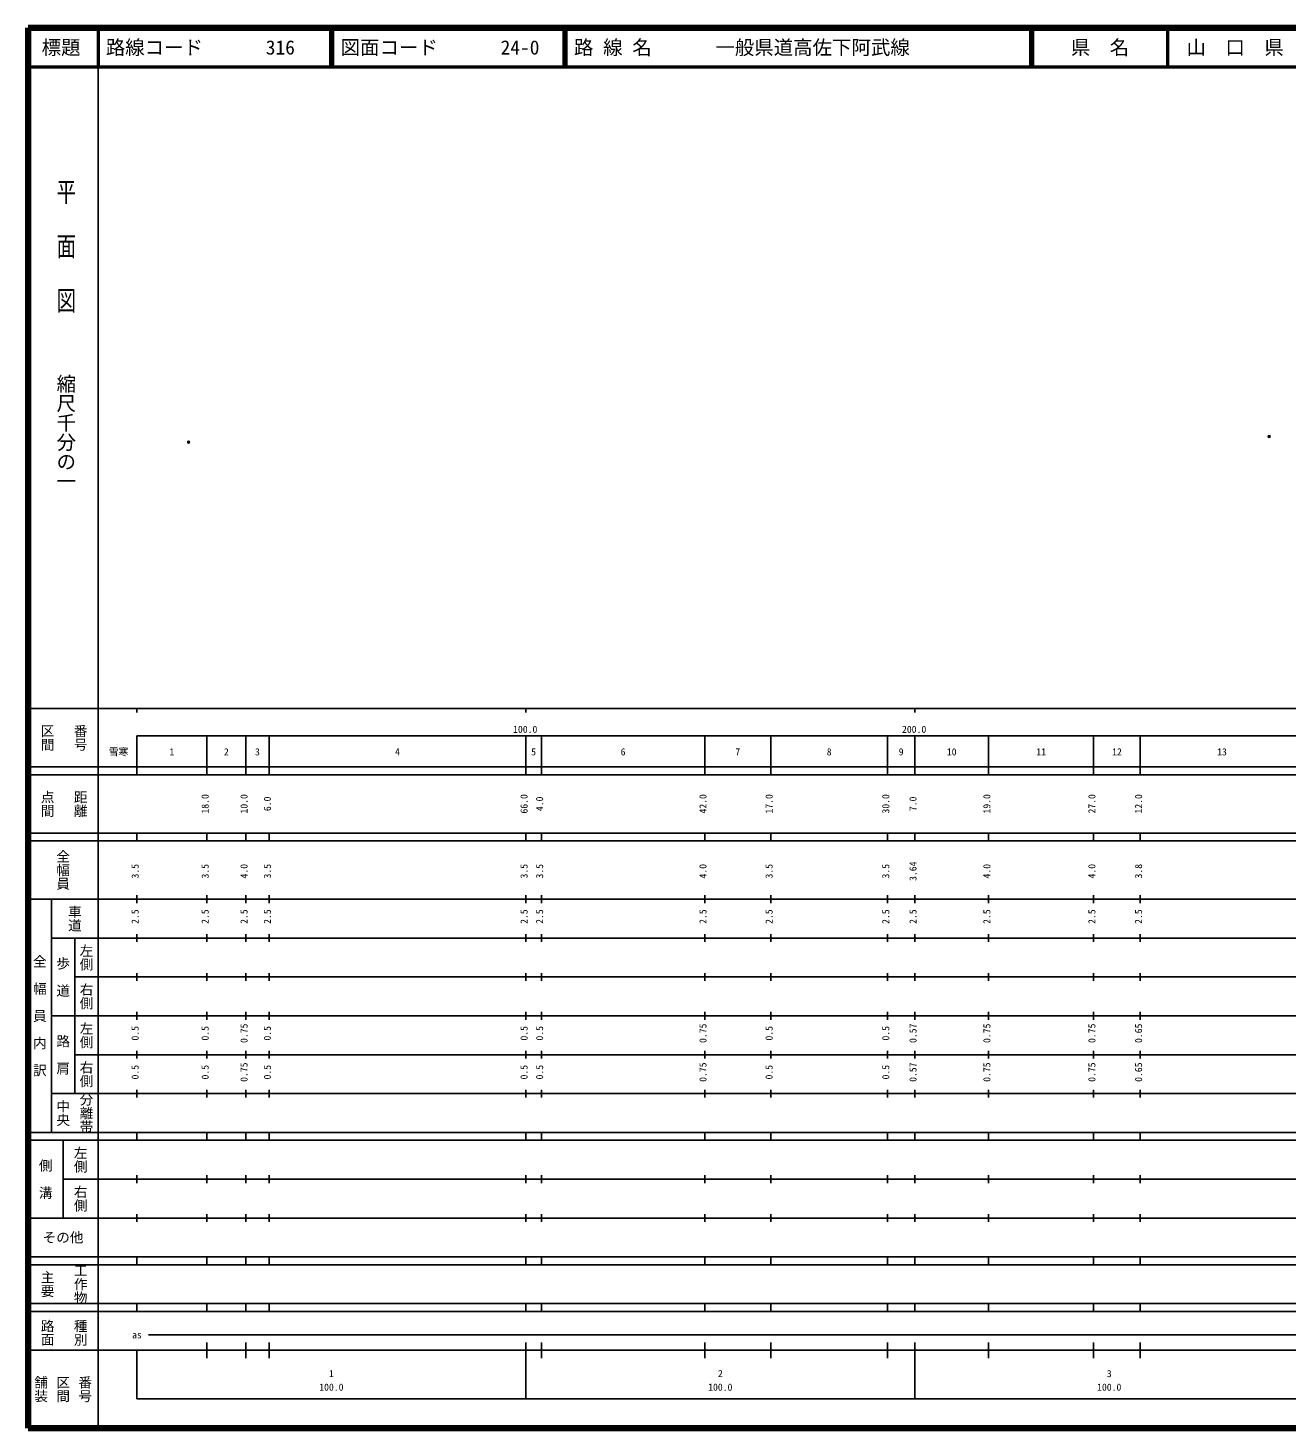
# Model space of a CAD drawing. Units: millimetres on the paper. Extents: x 40 to 680, y 20 to 380.
# Drawn here: x 40 to 363.7, y 20 to 380 of the extents above; entities that cross this region are included whole.
import ezdxf
from ezdxf.enums import TextEntityAlignment as Align

# ---------------------------------------------------------------- set-up
doc = ezdxf.new("R2010")
doc.units = ezdxf.units.MM
doc.header["$PDMODE"] = 32
doc.header["$PDSIZE"] = 0.5
doc.layers.add('M-OTRS', color=6, linetype='Continuous')
doc.layers.add('M-TTL-TXT', color=7, linetype='Continuous')
for name, color, linetype, lineweight in [('M-TTL', 2, 'Continuous', 140), ('M-TTL-BAND', 7, 'Continuous', 25), ('M-TTL-LINE', 7, 'Continuous', 50)]:
    doc.layers.add(name, color=color, linetype=linetype, lineweight=lineweight)
doc.styles.add('@ＭＳ ゴシック', font='')
doc.styles.add('ＭＳ ゴシック', font='')
doc.styles.get('@ＭＳ ゴシック').set_extended_font_data('@MS Gothic')
doc.styles.get('ＭＳ ゴシック').set_extended_font_data('MS Gothic')

msp = doc.modelspace()

# ---------------------------------------------------------------- linework, layer by layer
at = {"layer": 'M-OTRS'}
for p in [(81.303, 273.5), (359.157, 274.955)]:
    msp.add_point(p, dxfattribs=at)
at = {"layer": 'M-TTL'}
for p, q in [((40, 380), (40, 20)), ((680, 380), (40, 380)), ((40, 20), (680, 20))]:
    msp.add_line(p, q, dxfattribs=at)
at = {"layer": 'M-TTL-BAND'}
for p, q in [((58, 370), (58, 20)), ((40, 205), (579, 205)), ((68, 205), (68, 204)), ((168, 205), (168, 204)), ((268, 205), (268, 204)), ((68, 198), (579, 198)), ((68, 198), (68, 188)), ((86, 188), (86, 198)), ((96, 188), (96, 198)), ((102, 188), (102, 198)), ((168, 188), (168, 198)), ((172, 188), (172, 198)), ((214, 188), (214, 198)), ((231, 188), (231, 198)), ((261, 188), (261, 198)), ((268, 188), (268, 198)), ((287, 188), (287, 198)), ((314, 188), (314, 198)), ((326, 188), (326, 198)), ((40, 190), (579, 190)), ((40, 188), (579, 188)), ((40, 173), (579, 173)), ((68, 171), (68, 173)), ((86, 171), (86, 173)), ((96, 171), (96, 173)), ((102, 171), (102, 173)), ((168, 171), (168, 173)), ((172, 171), (172, 173)), ((214, 171), (214, 173)), ((231, 171), (231, 173)), ((261, 171), (261, 173)), ((268, 171), (268, 173)), ((287, 171), (287, 173)), ((314, 171), (314, 173)), ((326, 171), (326, 173)), ((40, 171), (579, 171)), ((40, 156), (579, 156)), ((46, 96), (46, 156)), ((68, 155), (68, 157)), ((86, 155), (86, 157)), ((96, 155), (96, 157)), ((102, 155), (102, 157)), ((168, 155), (168, 157)), ((172, 155), (172, 157)), ((214, 155), (214, 157)), ((231, 155), (231, 157)), ((261, 155), (261, 157)), ((268, 155), (268, 157)), ((287, 155), (287, 157)), ((314, 155), (314, 157)), ((326, 155), (326, 157)), ((46, 146), (579, 146)), ((52, 146), (52, 106)), ((68, 145), (68, 147)), ((86, 145), (86, 147)), ((96, 145), (96, 147)), ((102, 145), (102, 147)), ((168, 145), (168, 147)), ((172, 145), (172, 147)), ((214, 145), (214, 147)), ((231, 145), (231, 147)), ((261, 145), (261, 147)), ((268, 145), (268, 147)), ((287, 145), (287, 147)), ((314, 145), (314, 147)), ((326, 145), (326, 147)), ((68, 135), (68, 137)), ((86, 135), (86, 137)), ((96, 135), (96, 137)), ((102, 135), (102, 137)), ((168, 135), (168, 137)), ((172, 135), (172, 137)), ((214, 135), (214, 137)), ((231, 135), (231, 137)), ((261, 135), (261, 137)), ((268, 135), (268, 137)), ((287, 135), (287, 137)), ((314, 135), (314, 137)), ((326, 135), (326, 137)), ((52, 136), (579, 136)), ((46, 126), (579, 126)), ((68, 125), (68, 127)), ((86, 125), (86, 127)), ((96, 125), (96, 127)), ((102, 125), (102, 127)), ((168, 125), (168, 127)), ((172, 125), (172, 127)), ((214, 125), (214, 127)), ((231, 125), (231, 127)), ((261, 125), (261, 127)), ((268, 125), (268, 127)), ((287, 125), (287, 127)), ((314, 125), (314, 127)), ((326, 125), (326, 127)), ((52, 116), (579, 116)), ((68, 115), (68, 117)), ((86, 115), (86, 117)), ((96, 115), (96, 117)), ((102, 115), (102, 117)), ((168, 115), (168, 117)), ((172, 115), (172, 117)), ((214, 115), (214, 117)), ((231, 115), (231, 117)), ((261, 115), (261, 117)), ((268, 115), (268, 117)), ((287, 115), (287, 117)), ((314, 115), (314, 117)), ((326, 115), (326, 117)), ((46, 106), (579, 106)), ((68, 105), (68, 107)), ((86, 105), (86, 107)), ((96, 105), (96, 107)), ((102, 105), (102, 107)), ((168, 105), (168, 107)), ((172, 105), (172, 107)), ((214, 105), (214, 107)), ((231, 105), (231, 107)), ((261, 105), (261, 107)), ((268, 105), (268, 107)), ((287, 105), (287, 107)), ((314, 105), (314, 107)), ((326, 105), (326, 107)), ((40, 96), (579, 96)), ((40, 94), (579, 94)), ((49, 94), (49, 74)), ((68, 94), (68, 96)), ((86, 94), (86, 96)), ((96, 94), (96, 96)), ((102, 94), (102, 96)), ((168, 94), (168, 96)), ((172, 94), (172, 96)), ((214, 94), (214, 96)), ((231, 94), (231, 96)), ((261, 94), (261, 96)), ((268, 94), (268, 96)), ((287, 94), (287, 96)), ((314, 94), (314, 96)), ((326, 94), (326, 96)), ((49, 84), (579, 84)), ((68, 83), (68, 85)), ((86, 83), (86, 85)), ((96, 83), (96, 85)), ((102, 83), (102, 85)), ((168, 83), (168, 85)), ((172, 83), (172, 85)), ((214, 83), (214, 85)), ((231, 83), (231, 85)), ((261, 83), (261, 85)), ((268, 83), (268, 85)), ((287, 83), (287, 85)), ((314, 83), (314, 85)), ((326, 83), (326, 85)), ((40, 74), (579, 74)), ((68, 73), (68, 75)), ((86, 73), (86, 75)), ((96, 73), (96, 75)), ((102, 73), (102, 75)), ((168, 73), (168, 75)), ((172, 73), (172, 75)), ((214, 73), (214, 75)), ((231, 73), (231, 75)), ((261, 73), (261, 75)), ((268, 73), (268, 75)), ((287, 73), (287, 75)), ((314, 73), (314, 75)), ((326, 73), (326, 75)), ((40, 64), (579, 64)), ((40, 62), (579, 62)), ((68, 62), (68, 64)), ((86, 62), (86, 64)), ((96, 62), (96, 64)), ((102, 62), (102, 64)), ((168, 62), (168, 64)), ((172, 62), (172, 64)), ((214, 62), (214, 64)), ((231, 62), (231, 64)), ((261, 62), (261, 64)), ((268, 62), (268, 64)), ((287, 62), (287, 64)), ((314, 62), (314, 64)), ((326, 62), (326, 64)), ((40, 52), (579, 52)), ((68, 50), (68, 52)), ((86, 50), (86, 52)), ((96, 50), (96, 52)), ((102, 50), (102, 52)), ((168, 50), (168, 52)), ((172, 50), (172, 52)), ((214, 50), (214, 52)), ((231, 50), (231, 52)), ((261, 50), (261, 52)), ((268, 50), (268, 52)), ((287, 50), (287, 52)), ((314, 50), (314, 52)), ((326, 50), (326, 52)), ((40, 50), (579, 50)), ((71, 44), (565, 44)), ((40, 40), (579, 40)), ((68, 40), (68, 27.5)), ((86, 38), (86, 42)), ((96, 38), (96, 42)), ((102, 38), (102, 42)), ((168, 27.5), (168, 42)), ((172, 38), (172, 42)), ((214, 38), (214, 42)), ((231, 38), (231, 42)), ((261, 38), (261, 42)), ((268, 27.5), (268, 42)), ((287, 38), (287, 42)), ((314, 38), (314, 42)), ((326, 38), (326, 42)), ((68, 27.5), (579, 27.5))]:
    msp.add_line(p, q, dxfattribs=at)
at = {"layer": 'M-TTL-LINE'}
for p, q in [((58, 380), (58, 370)), ((117.75, 380), (117.75, 370)), ((118.25, 380), (118.25, 370)), ((177.75, 380), (177.75, 370)), ((178.25, 380), (178.25, 370)), ((297.75, 380), (297.75, 370)), ((298.25, 380), (298.25, 370)), ((333, 380), (333, 370)), ((40, 370), (680, 370))]:
    msp.add_line(p, q, dxfattribs=at)

# ---------------------------------------------------------------- texts
at = {"layer": 'M-TTL-BAND', "style": '@ＭＳ ゴシック', "width": 1.4}
msp.add_text('平  面  図', height=3.666, rotation=270, dxfattribs=at).set_placement((49.777, 306.475), align=Align.MIDDLE_RIGHT)
at = {"layer": 'M-TTL-BAND', "style": '@ＭＳ ゴシック'}
msp.add_text('縮尺千分の一', height=3.666, rotation=270, dxfattribs=at).set_placement((49.777, 261.03), align=Align.MIDDLE_RIGHT)
for s, p in [('区間', (45, 197.5)), ('番号', (53.5, 197.5)), ('点間', (45, 180.5)), ('距離', (53.5, 180.5)), ('全幅員', (49, 163.5)), ('車道', (52, 151)), ('左側', (55, 141)), ('全\u3000幅\u3000員\u3000内\u3000訳', (43, 126)), ('歩\u3000道', (49, 136)), ('右側', (55, 131)), ('左側', (55, 121)), ('路\u3000肩', (49, 116)), ('右側', (55, 111)), ('分離帯', (55, 101)), ('中央', (49, 101)), ('左側', (53.5, 89)), ('側\u3000溝', (44.5, 84)), ('右側', (53.5, 79)), ('工作物', (53.5, 57)), ('主要', (45, 57)), ('路面', (45, 44.5)), ('種別', (53.5, 44.5)), ('舗装', (43.333, 30)), ('区間', (49, 30)), ('番号', (54.667, 30))]:
    msp.add_text(s, height=2.566, rotation=270, dxfattribs=at).set_placement(p, align=Align.MIDDLE_CENTER)
at = {"layer": 'M-TTL-BAND', "style": 'ＭＳ ゴシック'}
for s, p in [('100.0', (167.844, 198.195)), ('200.0', (267.844, 198.195)), ('雪寒', (63.273, 192.405)), ('1', (77, 192.405)), ('2', (91, 192.405)), ('3', (99, 192.405)), ('4', (135, 192.405)), ('5', (170, 192.405)), ('6', (193, 192.405)), ('7', (222.5, 192.405)), ('8', (246, 192.405)), ('9', (264.5, 192.405)), ('10', (277.5, 192.405)), ('11', (300.5, 192.405)), ('12', (320, 192.405)), ('13', (347, 192.405)), ('as', (68, 42.5)), ('1', (118, 32.523)), ('2', (218, 32.523)), ('3', (318, 32.523)), ('100.0', (118, 29.033)), ('100.0', (218, 29.033)), ('100.0', (318, 29.033))]:
    msp.add_text(s, height=1.833, dxfattribs=at).set_placement(p, align=Align.BOTTOM_CENTER)
for s, p in [('18.0', (87, 180.5)), ('10.0', (97, 180.5)), ('6.0', (103, 180.5)), ('66.0', (169, 180.5)), ('4.0', (173, 180.5)), ('42.0', (215, 180.5)), ('17.0', (232, 180.5)), ('30.0', (262, 180.5)), ('7.0', (269, 180.5)), ('19.0', (288, 180.5)), ('27.0', (315, 180.5)), ('12.0', (327, 180.5)), ('3.5', (69, 163.174)), ('3.5', (87, 163.174)), ('4.0', (97, 163.174)), ('3.5', (103, 163.174)), ('3.5', (169, 163.174)), ('3.5', (173, 163.174)), ('4.0', (215, 163.174)), ('3.5', (232, 163.174)), ('3.5', (262, 163.174)), ('3.64', (269, 163.174)), ('4.0', (288, 163.174)), ('4.0', (315, 163.174)), ('3.8', (327, 163.174)), ('2.5', (69, 151.5)), ('2.5', (87, 151.5)), ('2.5', (97, 151.5)), ('2.5', (103, 151.5)), ('2.5', (169, 151.5)), ('2.5', (173, 151.5)), ('2.5', (215, 151.5)), ('2.5', (232, 151.5)), ('2.5', (262, 151.5)), ('2.5', (269, 151.5)), ('2.5', (288, 151.5)), ('2.5', (315, 151.5)), ('2.5', (327, 151.5)), ('0.5', (69, 121.5)), ('0.5', (87, 121.5)), ('0.75', (97, 121.5)), ('0.5', (103, 121.5)), ('0.5', (169, 121.5)), ('0.5', (173, 121.5)), ('0.75', (215, 121.5)), ('0.5', (232, 121.5)), ('0.5', (262, 121.5)), ('0.57', (269, 121.5)), ('0.75', (288, 121.5)), ('0.75', (315, 121.5)), ('0.65', (327, 121.5)), ('0.5', (69, 111.5)), ('0.5', (87, 111.5)), ('0.75', (97, 111.5)), ('0.5', (103, 111.5)), ('0.5', (169, 111.5)), ('0.5', (173, 111.5)), ('0.75', (215, 111.5)), ('0.5', (232, 111.5)), ('0.5', (262, 111.5)), ('0.57', (269, 111.5)), ('0.75', (288, 111.5)), ('0.75', (315, 111.5)), ('0.65', (327, 111.5))]:
    msp.add_text(s, height=1.833, rotation=90, dxfattribs=at).set_placement(p, align=Align.BOTTOM_CENTER)
msp.add_text('その他', height=2.566, dxfattribs=at).set_placement((49, 69), align=Align.MIDDLE_CENTER)
at = {"layer": 'M-TTL-TXT', "style": 'ＭＳ ゴシック'}
for s, p in [('標題', (48.5, 375)), ('県\u3000名', (315.625, 375)), ('山\u3000口\u3000県', (350.375, 375))]:
    msp.add_text(s, height=3.666, dxfattribs=at).set_placement(p, align=Align.MIDDLE_CENTER)
for s, p in [('路線コード', (60, 375)), ('316', (101.142, 375)), ('図面コード', (120.38, 375)), ('24-0', (161.521, 375)), ('路 線 名', (180.38, 375)), ('一般県道高佐下阿武線', (216.734, 375))]:
    msp.add_text(s, height=3.666, dxfattribs=at).set_placement(p, align=Align.MIDDLE_LEFT)

doc.saveas('drawing.dxf')
